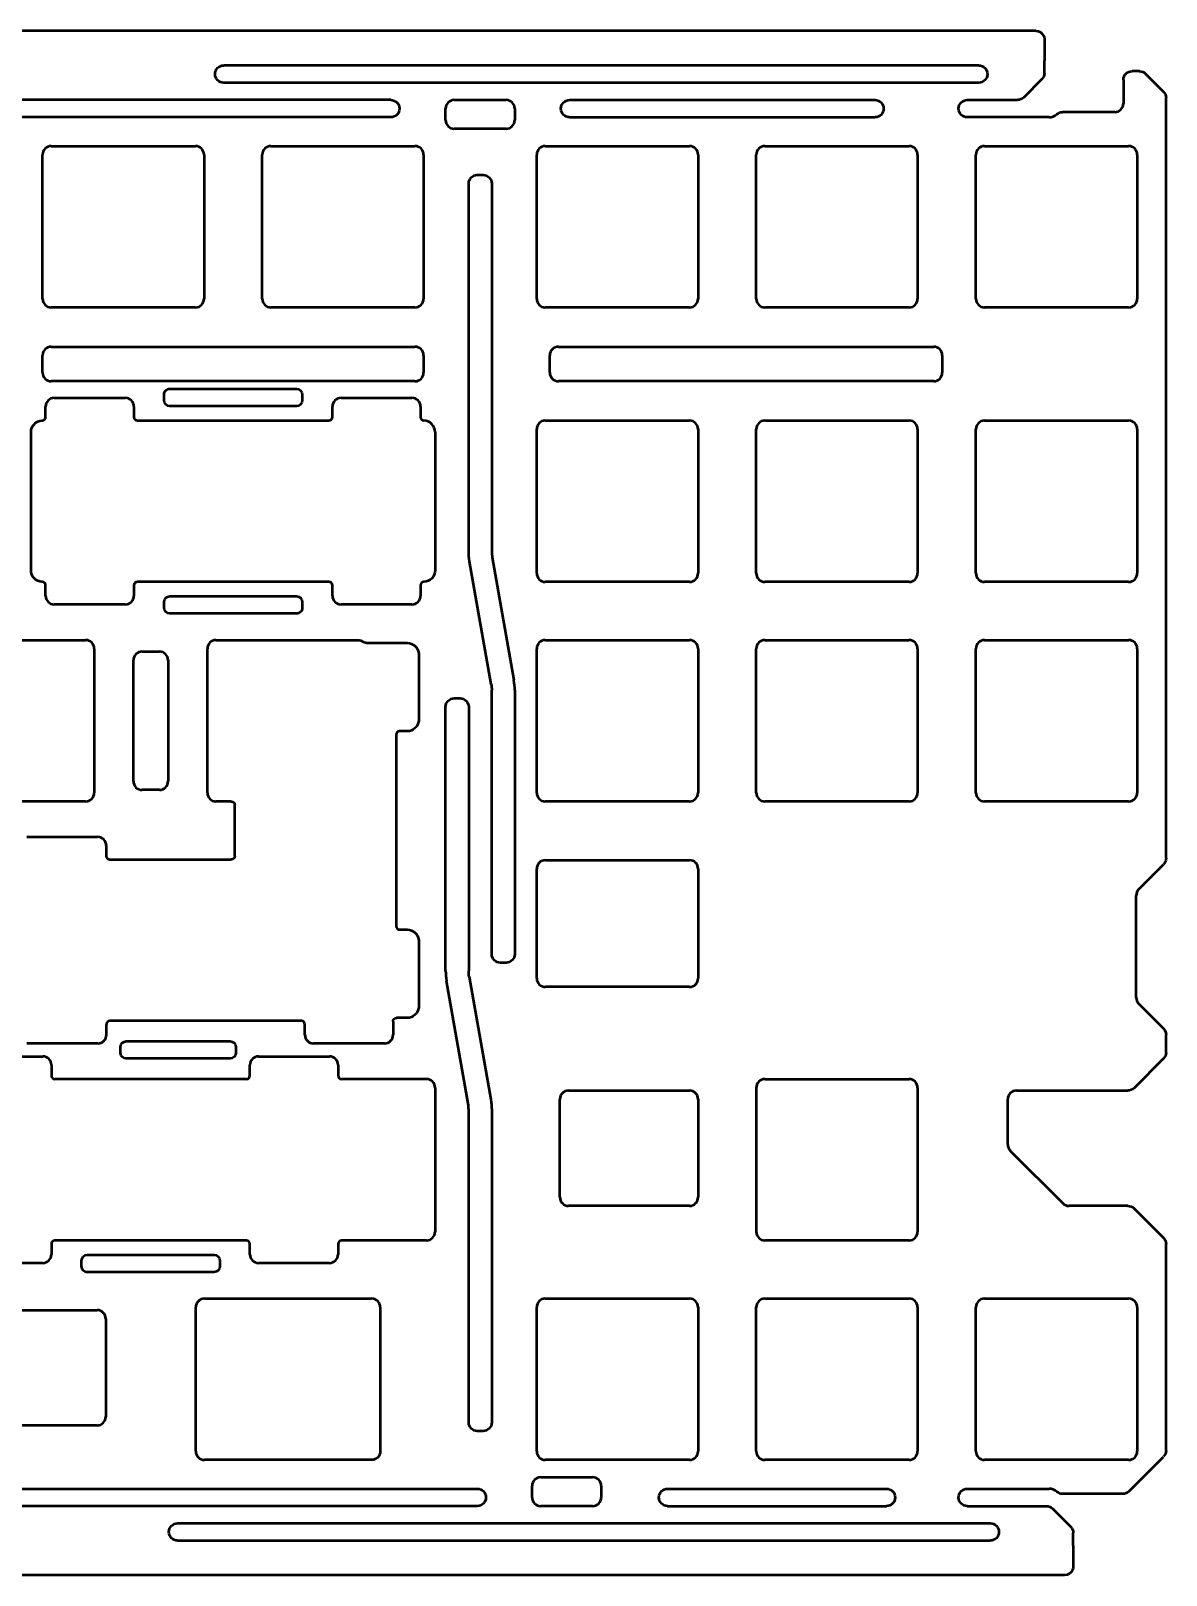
# Model space of a CAD drawing. Header units: millimetres. Extents: x 46 to 394, y 126 to 260.
# Drawn here: x 295.1 to 393.6, y 126.2 to 260.2 of the extents above; entities that cross this region are included whole.
import ezdxf

# ---------------------------------------------------------------- set-up
doc = ezdxf.new("R2010")
doc.units = ezdxf.units.MM
doc.header["$LTSCALE"] = 0.75
doc.layers.add('Visible', color=7, linetype='Continuous', lineweight=50)

msp = doc.modelspace()

# ---------------------------------------------------------------- linework, layer by layer
at = {"layer": 'Visible'}
for p, q in [((382.3, 260.2, 0.75), (57.29, 260.2, 0.75)), ((383.05, 256.53, 0.75), (383.05, 257.63, 0.75)), ((377.35, 257.2, 0.75), (311.85, 257.2, 0.75)), ((382.83, 256, 0.75), (381.25, 254.42, 0.75)), ((391.29, 256.7, 0.75), (390.65, 256.7, 0.75)), ((391.82, 256.48, 0.75), (393.38, 254.92, 0.75)), ((377.35, 255.7, 0.75), (311.85, 255.7, 0.75)), ((389.9, 255.95, 0.75), (389.9, 253.9, 0.75)), ((326.35, 254.2, 0.75), (272.2, 254.2, 0.75)), ((331.1, 252.45, 0.75), (331.1, 253.45, 0.75)), ((331.85, 254.2, 0.75), (336.35, 254.2, 0.75)), ((337.1, 253.45, 0.75), (337.1, 252.45, 0.75)), ((341.85, 254.2, 0.75), (368.35, 254.2, 0.75)), ((376.35, 254.2, 0.75), (380.72, 254.2, 0.75)), ((393.6, 188.39, 0.75), (393.6, 254.39, 0.75)), ((326.35, 252.7, 0.75), (272.2, 252.7, 0.75)), ((341.85, 252.7, 0.75), (368.35, 252.7, 0.75)), ((383.45, 252.7, 0.75), (376.35, 252.7, 0.75)), ((389.15, 253.15, 0.75), (384.62, 253.15, 0.75)), ((336.35, 251.7, 0.75), (331.85, 251.7, 0.75)), ((296.14, 236.95, 0.75), (296.14, 249.45, 0.75)), ((296.89, 250.2, 0.75), (309.39, 250.2, 0.75)), ((310.14, 249.45, 0.75), (310.14, 236.95, 0.75)), ((315.19, 236.95, 0.75), (315.19, 249.45, 0.75)), ((315.94, 250.2, 0.75), (328.44, 250.2, 0.75)), ((329.19, 249.45, 0.75), (329.19, 236.95, 0.75)), ((339, 236.95, 0.75), (339, 249.45, 0.75)), ((339.75, 250.2, 0.75), (352.25, 250.2, 0.75)), ((353, 249.45, 0.75), (353, 236.95, 0.75)), ((358.05, 236.95, 0.75), (358.05, 249.45, 0.75)), ((358.8, 250.2, 0.75), (371.3, 250.2, 0.75)), ((372.05, 249.45, 0.75), (372.05, 236.95, 0.75)), ((377.1, 236.95, 0.75), (377.1, 249.45, 0.75)), ((377.85, 250.2, 0.75), (390.35, 250.2, 0.75)), ((391.1, 249.45, 0.75), (391.1, 236.95, 0.75)), ((333.1, 215.03, 0.75), (333.1, 246.95, 0.75)), ((333.85, 247.7, 0.75), (334.35, 247.7, 0.75)), ((335.1, 246.95, 0.75), (335.1, 215.03, 0.75)), ((309.39, 236.2, 0.75), (296.89, 236.2, 0.75)), ((328.44, 236.2, 0.75), (315.94, 236.2, 0.75)), ((352.25, 236.2, 0.75), (339.75, 236.2, 0.75)), ((371.3, 236.2, 0.75), (358.8, 236.2, 0.75)), ((390.35, 236.2, 0.75), (377.85, 236.2, 0.75)), ((296.14, 230.54, 0.75), (296.14, 232.04, 0.75)), ((296.89, 232.79, 0.75), (328.44, 232.79, 0.75)), ((329.19, 232.04, 0.75), (329.19, 230.54, 0.75)), ((340.14, 230.54, 0.75), (340.14, 232.04, 0.75)), ((340.89, 232.79, 0.75), (373.44, 232.79, 0.75)), ((374.19, 232.04, 0.75), (374.19, 230.54, 0.75)), ((328.44, 229.79, 0.75), (296.89, 229.79, 0.75)), ((373.44, 229.79, 0.75), (340.89, 229.79, 0.75)), ((297.15, 228.35, 0.75), (303.31, 228.35, 0.75)), ((306.67, 228.13, 0.75), (306.67, 228.63, 0.75)), ((307.17, 229.13, 0.75), (318.17, 229.13, 0.75)), ((318.67, 228.63, 0.75), (318.67, 228.13, 0.75)), ((322.03, 228.35, 0.75), (328.18, 228.35, 0.75)), ((296.4, 226.68, 0.75), (296.4, 227.6, 0.75)), ((304.06, 227.6, 0.75), (304.06, 226.68, 0.75)), ((318.17, 227.63, 0.75), (307.17, 227.63, 0.75)), ((321.28, 226.68, 0.75), (321.28, 227.6, 0.75)), ((328.93, 227.6, 0.75), (328.93, 226.68, 0.75)), ((295.14, 213.38, 0.75), (295.14, 225.38, 0.75)), ((304.36, 226.38, 0.75), (320.98, 226.38, 0.75)), ((330.19, 225.38, 0.75), (330.19, 213.38, 0.75)), ((339, 213.13, 0.75), (339, 225.63, 0.75)), ((339.75, 226.38, 0.75), (352.25, 226.38, 0.75)), ((353, 225.63, 0.75), (353, 213.13, 0.75)), ((358.05, 213.13, 0.75), (358.05, 225.63, 0.75)), ((358.8, 226.38, 0.75), (371.3, 226.38, 0.75)), ((372.05, 225.63, 0.75), (372.05, 213.13, 0.75)), ((377.1, 213.13, 0.75), (377.1, 225.63, 0.75)), ((377.85, 226.38, 0.75), (390.35, 226.38, 0.75)), ((391.1, 225.63, 0.75), (391.1, 213.13, 0.75)), ((335.15, 214.51, 0.75), (337.03, 203.85, 0.75)), ((335.06, 203.51, 0.75), (333.18, 214.16, 0.75)), ((296.4, 211.17, 0.75), (296.4, 212.09, 0.75)), ((304.06, 212.08, 0.75), (304.06, 211.17, 0.75)), ((320.98, 212.38, 0.75), (304.36, 212.38, 0.75)), ((321.28, 211.17, 0.75), (321.28, 212.08, 0.75)), ((328.93, 212.09, 0.75), (328.93, 211.17, 0.75)), ((352.25, 212.38, 0.75), (339.75, 212.38, 0.75)), ((371.3, 212.38, 0.75), (358.8, 212.38, 0.75)), ((390.35, 212.38, 0.75), (377.85, 212.38, 0.75)), ((303.31, 210.42, 0.75), (297.15, 210.42, 0.75)), ((306.67, 210.14, 0.75), (306.67, 210.63, 0.75)), ((307.17, 211.13, 0.75), (318.17, 211.13, 0.75)), ((318.67, 210.63, 0.75), (318.67, 210.13, 0.75)), ((328.18, 210.42, 0.75), (322.03, 210.42, 0.75)), ((318.17, 209.63, 0.75), (307.17, 209.64, 0.75)), ((287.37, 207.33, 0.75), (299.87, 207.33, 0.75)), ((300.62, 206.58, 0.75), (300.62, 194.08, 0.75)), ((310.43, 194.08, 0.75), (310.43, 206.58, 0.75)), ((311.18, 207.33, 0.75), (323.43, 207.33, 0.75)), ((324.21, 207.08, 0.75), (327.77, 207.08, 0.75)), ((339, 194.08, 0.75), (339, 206.58, 0.75)), ((339.75, 207.33, 0.75), (352.25, 207.33, 0.75)), ((353, 206.58, 0.75), (353, 194.08, 0.75)), ((358.05, 194.08, 0.75), (358.05, 206.58, 0.75)), ((358.8, 207.33, 0.75), (371.3, 207.33, 0.75)), ((372.05, 206.58, 0.75), (372.05, 194.08, 0.75)), ((377.1, 194.08, 0.75), (377.1, 206.58, 0.75)), ((377.85, 207.33, 0.75), (390.35, 207.33, 0.75)), ((391.1, 206.58, 0.75), (391.1, 194.08, 0.75)), ((304.02, 195.08, 0.75), (304.02, 205.58, 0.75)), ((304.77, 206.33, 0.75), (306.27, 206.33, 0.75)), ((307.02, 205.58, 0.75), (307.02, 195.08, 0.75)), ((328.77, 206.17, 0.75), (328.77, 200.32, 0.75)), ((335.1, 180.08, 0.75), (335.1, 202.98, 0.75)), ((337.1, 202.98, 0.75), (337.1, 180.08, 0.75)), ((331.1, 178.63, 0.75), (331.1, 201.53, 0.75)), ((331.85, 202.28, 0.75), (332.35, 202.28, 0.75)), ((333.1, 201.53, 0.75), (333.1, 178.63, 0.75)), ((326.81, 199.12, 0.75), (326.81, 182.5, 0.75)), ((327.77, 199.42, 0.75), (327.11, 199.42, 0.75)), ((306.27, 194.33, 0.75), (304.77, 194.33, 0.75)), ((299.87, 193.33, 0.75), (287.37, 193.33, 0.75)), ((312.51, 193.33, 0.75), (311.18, 193.33, 0.75)), ((312.81, 188.58, 0.75), (312.81, 193.03, 0.75)), ((352.25, 193.33, 0.75), (339.75, 193.33, 0.75)), ((371.3, 193.33, 0.75), (358.8, 193.33, 0.75)), ((390.35, 193.33, 0.75), (377.85, 193.33, 0.75)), ((294.76, 190.25, 0.75), (300.91, 190.25, 0.75)), ((301.66, 189.5, 0.75), (301.66, 188.58, 0.75)), ((301.96, 188.28, 0.75), (312.51, 188.28, 0.75)), ((339.76, 188.23, 0.75), (352.26, 188.23, 0.75)), ((391.23, 185.7, 0.75), (393.38, 187.86, 0.75)), ((339.01, 177.98, 0.75), (339.01, 187.48, 0.75)), ((353.01, 187.48, 0.75), (353.01, 177.98, 0.75)), ((391.01, 176.3, 0.75), (391.01, 185.17, 0.75)), ((327.11, 182.2, 0.75), (327.77, 182.2, 0.75)), ((328.77, 181.3, 0.75), (328.77, 175.45, 0.75)), ((336.35, 179.33, 0.75), (335.85, 179.33, 0.75)), ((333.06, 167.11, 0.75), (331.18, 177.77, 0.75)), ((333.15, 178.11, 0.75), (335.03, 167.46, 0.75)), ((352.26, 177.23, 0.75), (339.76, 177.23, 0.75)), ((391.23, 175.76, 0.75), (393.38, 173.61, 0.75)), ((318.59, 174.28, 0.75), (301.97, 174.28, 0.75)), ((326.54, 174.24, 0.75), (326.54, 173.07, 0.75)), ((327.77, 174.54, 0.75), (326.84, 174.54, 0.75)), ((301.67, 173.07, 0.75), (301.67, 173.98, 0.75)), ((318.89, 173.07, 0.75), (318.89, 173.98, 0.75)), ((393.6, 171.55, 0.75), (393.6, 173.08, 0.75)), ((300.92, 172.32, 0.75), (294.76, 172.32, 0.75)), ((302.9, 171.51, 0.75), (302.9, 172.01, 0.75)), ((303.4, 172.51, 0.75), (312.4, 172.51, 0.75)), ((312.9, 172.01, 0.75), (312.9, 171.51, 0.75)), ((325.79, 172.32, 0.75), (319.64, 172.32, 0.75)), ((289.99, 171.2, 0.75), (296.15, 171.2, 0.75)), ((296.9, 170.45, 0.75), (296.9, 169.53, 0.75)), ((312.4, 171.01, 0.75), (303.4, 171.01, 0.75)), ((314.12, 169.53, 0.75), (314.12, 170.45, 0.75)), ((314.87, 171.2, 0.75), (321.02, 171.2, 0.75)), ((321.77, 170.45, 0.75), (321.77, 169.53, 0.75)), ((393.38, 171.01, 0.75), (390.82, 168.45, 0.75)), ((313.82, 169.23, 0.75), (297.2, 169.23, 0.75)), ((329.44, 169.23, 0.75), (322.07, 169.23, 0.75)), ((358.8, 169.23, 0.75), (371.3, 169.23, 0.75)), ((330.19, 168.48, 0.75), (330.19, 155.98, 0.75)), ((341.76, 168.23, 0.75), (352.26, 168.23, 0.75)), ((358.05, 168.48, 0.75), (358.05, 155.98, 0.75)), ((372.05, 168.48, 0.75), (372.05, 155.98, 0.75)), ((380.62, 168.23, 0.75), (390.29, 168.23, 0.75)), ((333.1, 139.43, 0.75), (333.1, 166.59, 0.75)), ((335.1, 166.59, 0.75), (335.1, 139.43, 0.75)), ((341.01, 158.98, 0.75), (341.01, 167.48, 0.75)), ((353.01, 167.48, 0.75), (353.01, 158.98, 0.75)), ((379.87, 163.55, 0.75), (379.87, 167.48, 0.75)), ((380.09, 163.01, 0.75), (384.65, 158.45, 0.75)), ((352.26, 158.23, 0.75), (341.76, 158.23, 0.75)), ((390.29, 158.23, 0.75), (385.18, 158.23, 0.75)), ((390.82, 158.01, 0.75), (393.38, 155.45, 0.75)), ((296.9, 154.93, 0.75), (296.9, 154.02, 0.75)), ((313.82, 155.23, 0.75), (297.2, 155.23, 0.75)), ((314.12, 154.02, 0.75), (314.12, 154.93, 0.75)), ((321.77, 154.93, 0.75), (321.77, 154.02, 0.75)), ((329.44, 155.23, 0.75), (322.07, 155.23, 0.75)), ((371.3, 155.23, 0.75), (358.8, 155.23, 0.75)), ((393.6, 137, 0.75), (393.6, 154.92, 0.75)), ((296.15, 153.27, 0.75), (289.99, 153.27, 0.75)), ((299.52, 152.98, 0.75), (299.52, 153.48, 0.75)), ((300.02, 153.98, 0.75), (311.02, 153.98, 0.75)), ((311.52, 153.48, 0.75), (311.52, 152.98, 0.75)), ((321.02, 153.27, 0.75), (314.87, 153.27, 0.75)), ((311.02, 152.48, 0.75), (300.02, 152.48, 0.75)), ((310.18, 150.18, 0.75), (324.68, 150.18, 0.75)), ((339.75, 150.18, 0.75), (352.25, 150.18, 0.75)), ((358.8, 150.18, 0.75), (371.3, 150.18, 0.75)), ((377.85, 150.18, 0.75), (390.35, 150.18, 0.75)), ((286.37, 149.18, 0.75), (300.87, 149.18, 0.75)), ((309.43, 136.93, 0.75), (309.43, 149.43, 0.75)), ((325.43, 149.43, 0.75), (325.43, 136.93, 0.75)), ((339, 136.93, 0.75), (339, 149.43, 0.75)), ((353, 149.43, 0.75), (353, 136.93, 0.75)), ((358.05, 136.93, 0.75), (358.05, 149.43, 0.75)), ((372.05, 149.43, 0.75), (372.05, 136.93, 0.75)), ((377.1, 136.93, 0.75), (377.1, 149.43, 0.75)), ((391.1, 149.43, 0.75), (391.1, 136.93, 0.75)), ((301.62, 148.43, 0.75), (301.62, 139.93, 0.75)), ((300.87, 139.18, 0.75), (286.37, 139.18, 0.75)), ((334.35, 138.68, 0.75), (333.85, 138.68, 0.75)), ((324.68, 136.18, 0.75), (310.18, 136.18, 0.75)), ((352.25, 136.18, 0.75), (339.75, 136.18, 0.75)), ((371.3, 136.18, 0.75), (358.8, 136.18, 0.75)), ((390.35, 136.18, 0.75), (377.85, 136.18, 0.75)), ((390.37, 133.45, 0.75), (393.38, 136.46, 0.75)), ((339.35, 134.68, 0.75), (343.85, 134.68, 0.75)), ((272.2, 133.68, 0.75), (333.85, 133.68, 0.75)), ((338.6, 132.93, 0.75), (338.6, 133.93, 0.75)), ((344.6, 133.93, 0.75), (344.6, 132.93, 0.75)), ((350.35, 133.68, 0.75), (369.35, 133.68, 0.75)), ((376.35, 133.68, 0.75), (383.45, 133.68, 0.75)), ((389.84, 133.23, 0.75), (384.62, 133.23, 0.75)), ((333.85, 132.18, 0.75), (272.2, 132.18, 0.75)), ((343.85, 132.18, 0.75), (339.35, 132.18, 0.75)), ((350.35, 132.18, 0.75), (369.35, 132.18, 0.75)), ((376.35, 132.18, 0.75), (383.22, 132.18, 0.75)), ((383.75, 131.96, 0.75), (385.33, 130.38, 0.75)), ((307.85, 130.68, 0.75), (378.35, 130.68, 0.75)), ((307.85, 129.18, 0.75), (378.35, 129.18, 0.75)), ((385.55, 128.76, 0.75), (385.55, 129.85, 0.75)), ((384.8, 126.18, 0.75), (54.79, 126.18, 0.75))]:
    msp.add_line(p, q, dxfattribs=at)
at = {"layer": 'Visible', "extrusion": (0, 1.1e-14, -1)}
for centre, radius, start, end in [((-382.3, 259.45, -0.75), 0.75, 90, 154.6412), ((-311.85, 256.45, -0.75), 0.75, 270, 90), ((-377.35, 256.45, -0.75), 0.75, 90, 270), ((-382.3, 256.53, -0.75), 0.75, 180, 225), ((-390.65, 255.95, -0.75), 0.75, 0, 90), ((-391.29, 255.95, -0.75), 0.75, 90, 135), ((-392.85, 254.39, -0.75), 0.75, 135, 180), ((-326.35, 253.45, -0.75), 0.75, 90, 270), ((-341.85, 253.45, -0.75), 0.75, 270, 90), ((-368.35, 253.45, -0.75), 0.75, 90, 270), ((-376.35, 253.45, -0.75), 0.75, 270, 90), ((-380.72, 254.95, -0.75), 0.75, 225, 270), ((-384.62, 252.4, -0.75), 0.75, 47.9754, 90), ((-333.85, 246.95, -0.75), 0.75, 0, 90), ((-334.35, 246.95, -0.75), 0.75, 90, 180), ((-307.17, 228.63, -0.75), 0.5, 0, 90.0005), ((-307.17, 228.13, -0.75), 0.5, 270, 0), ((-318.17, 228.63, -0.75), 0.5, 90.0005, 180), ((-318.17, 228.13, -0.75), 0.5, 180, 270), ((-296.14, 225.38, -0.75), 1, 0, 88.1806), ((-338.1, 215.03, -0.75), 5, 350, 0), ((-296.14, 213.38, -0.75), 1, 271.8194, 0), ((-329.19, 213.38, -0.75), 1, 180, 268.1806), ((-307.17, 210.63, -0.75), 0.5, 0, 90), ((-318.17, 210.63, -0.75), 0.5, 90, 180), ((-307.17, 210.14, -0.75), 0.5, 270.0108, 0), ((-318.17, 210.13, -0.75), 0.5, 180, 270.0108), ((-323.43, 206.33, -0.75), 1, 90, 126.8404), ((-324.21, 207.38, -0.75), 0.3, 270, 306.8404), ((-327.77, 206.08, -0.75), 1, 90, 174.4442), ((-332.1, 202.98, -0.75), 3, 170, 180), ((-331.85, 201.53, -0.75), 0.75, 0, 90), ((-332.35, 201.53, -0.75), 0.75, 90, 180), ((-327.77, 200.42, -0.75), 1, 185.5558, 270), ((-312.51, 193.03, -0.75), 0.3, 90, 180), ((-312.51, 188.58, -0.75), 0.3, 180, 270), ((-392.85, 188.39, -0.75), 0.75, 180, 225), ((-327.77, 181.2, -0.75), 1, 90, 174.4442), ((-335.85, 180.08, -0.75), 0.75, 270, 0), ((-336.35, 180.08, -0.75), 0.75, 180, 270), ((-336.1, 178.63, -0.75), 3, 350, 0), ((-326.84, 174.24, -0.75), 0.3, 0, 90), ((-327.77, 175.54, -0.75), 1, 185.5558, 270), ((-392.85, 173.08, -0.75), 0.75, 135, 180), ((-303.4, 172.01, -0.75), 0.5, 0, 90), ((-312.4, 172.01, -0.75), 0.5, 90, 180), ((-392.85, 171.55, -0.75), 0.75, 180, 225), ((-303.4, 171.51, -0.75), 0.5, 270, 0), ((-312.4, 171.51, -0.75), 0.5, 180, 270), ((-390.29, 168.98, -0.75), 0.75, 225, 270), ((-330.1, 166.59, -0.75), 5, 170, 180), ((-390.29, 157.48, -0.75), 0.75, 90, 135), ((-392.85, 154.92, -0.75), 0.75, 135, 180), ((-300.02, 153.48, -0.75), 0.5, 360, 90), ((-300.02, 152.98, -0.75), 0.5, 269.9762, 360), ((-311.02, 153.48, -0.75), 0.5, 90, 180), ((-311.02, 152.98, -0.75), 0.5, 180, 269.9762), ((-333.85, 139.43, -0.75), 0.75, 270, 0), ((-334.35, 139.43, -0.75), 0.75, 180, 270), ((-324.68, 136.93, -0.75), 0.75, 180, 270), ((-392.85, 137, -0.75), 0.75, 180, 225), ((-333.85, 132.93, -0.75), 0.75, 90, 270), ((-350.35, 132.93, -0.75), 0.75, 270, 90), ((-369.35, 132.93, -0.75), 0.75, 90, 270), ((-376.35, 132.93, -0.75), 0.75, 270, 90), ((-384.62, 133.98, -0.75), 0.75, 270, 312.0246), ((-389.84, 133.98, -0.75), 0.75, 225, 270), ((-383.22, 131.43, -0.75), 0.75, 90, 135), ((-307.85, 129.93, -0.75), 0.75, 270, 90), ((-378.35, 129.93, -0.75), 0.75, 90, 270), ((-384.8, 129.85, -0.75), 0.75, 135, 180), ((-384.8, 126.93, -0.75), 0.75, 205.3588, 270)]:
    msp.add_arc(centre, radius, start, end, dxfattribs=at)
at = {"layer": 'Visible', "extrusion": (-1, 0, 0)}
for centre, start, end in [((-258.7, 1.8, -383.05), 240, 315.573), ((-127.68, 1.8, -385.55), 224.427, 300)]:
    msp.add_arc(centre, 1.5, start, end, dxfattribs=at)
at = {"layer": 'Visible'}
for centre, radius, start, end in [((331.85, 253.45, 0.75), 0.75, 90, 180), ((336.35, 253.45, 0.75), 0.75, 0, 90), ((389.15, 253.9, 0.75), 0.75, 270, 0), ((331.85, 252.45, 0.75), 0.75, 180, 270), ((336.35, 252.45, 0.75), 0.75, 270, 0), ((383.45, 253.7, 0.75), 1, 270, 312.0246), ((296.89, 249.45, 0.75), 0.75, 90, 180), ((309.39, 249.45, 0.75), 0.75, 0, 90), ((315.94, 249.45, 0.75), 0.75, 90, 180), ((328.44, 249.45, 0.75), 0.75, 0, 90), ((339.75, 249.45, 0.75), 0.75, 90, 180), ((352.25, 249.45, 0.75), 0.75, 0, 90), ((358.8, 249.45, 0.75), 0.75, 90, 180), ((371.3, 249.45, 0.75), 0.75, 0, 90), ((377.85, 249.45, 0.75), 0.75, 90, 180), ((390.35, 249.45, 0.75), 0.75, 0, 90), ((296.89, 236.95, 0.75), 0.75, 180, 270), ((309.39, 236.95, 0.75), 0.75, 270, 0), ((315.94, 236.95, 0.75), 0.75, 180, 270), ((328.44, 236.95, 0.75), 0.75, 270, 0), ((339.75, 236.95, 0.75), 0.75, 180, 270), ((352.25, 236.95, 0.75), 0.75, 270, 0), ((358.8, 236.95, 0.75), 0.75, 180, 270), ((371.3, 236.95, 0.75), 0.75, 270, 0), ((377.85, 236.95, 0.75), 0.75, 180, 270), ((390.35, 236.95, 0.75), 0.75, 270, 0), ((296.89, 232.04, 0.75), 0.75, 90, 180), ((328.44, 232.04, 0.75), 0.75, 0, 90), ((340.89, 232.04, 0.75), 0.75, 90, 180), ((373.44, 232.04, 0.75), 0.75, 0, 90), ((296.89, 230.54, 0.75), 0.75, 180, 270), ((328.44, 230.54, 0.75), 0.75, 270, 0), ((340.89, 230.54, 0.75), 0.75, 180, 270), ((373.44, 230.54, 0.75), 0.75, 270, 0), ((297.15, 227.6, 0.75), 0.75, 90, 180), ((303.31, 227.6, 0.75), 0.75, 0, 90), ((322.03, 227.6, 0.75), 0.75, 90, 180), ((328.18, 227.6, 0.75), 0.75, 0, 90), ((296.1, 226.68, 0.75), 0.3, 271.8194, 0), ((304.36, 226.68, 0.75), 0.3, 180, 270), ((320.98, 226.68, 0.75), 0.3, 270, 0), ((329.23, 226.68, 0.75), 0.3, 180, 268.1806), ((329.19, 225.38, 0.75), 1, 0, 88.1806), ((339.75, 225.63, 0.75), 0.75, 90, 180), ((352.25, 225.63, 0.75), 0.75, 0, 90), ((358.8, 225.63, 0.75), 0.75, 90, 180), ((371.3, 225.63, 0.75), 0.75, 0, 90), ((377.85, 225.63, 0.75), 0.75, 90, 180), ((390.35, 225.63, 0.75), 0.75, 0, 90), ((338.1, 215.03, 0.75), 3, 180, 190), ((339.75, 213.13, 0.75), 0.75, 180, 270), ((352.25, 213.13, 0.75), 0.75, 270, 0), ((358.8, 213.13, 0.75), 0.75, 180, 270), ((371.3, 213.13, 0.75), 0.75, 270, 0), ((377.85, 213.13, 0.75), 0.75, 180, 270), ((390.35, 213.13, 0.75), 0.75, 270, 0), ((296.1, 212.09, 0.75), 0.3, 0, 88.1806), ((304.36, 212.08, 0.75), 0.3, 90, 180), ((320.98, 212.08, 0.75), 0.3, 0, 90), ((329.23, 212.09, 0.75), 0.3, 91.8194, 180), ((297.15, 211.17, 0.75), 0.75, 180, 270), ((303.31, 211.17, 0.75), 0.75, 270, 0), ((322.03, 211.17, 0.75), 0.75, 180, 270), ((328.18, 211.17, 0.75), 0.75, 270, 0), ((299.87, 206.58, 0.75), 0.75, 0, 90), ((311.18, 206.58, 0.75), 0.75, 90, 180), ((339.75, 206.58, 0.75), 0.75, 90, 180), ((352.25, 206.58, 0.75), 0.75, 0, 90), ((358.8, 206.58, 0.75), 0.75, 90, 180), ((371.3, 206.58, 0.75), 0.75, 0, 90), ((377.85, 206.58, 0.75), 0.75, 90, 180), ((390.35, 206.58, 0.75), 0.75, 0, 90), ((304.77, 205.58, 0.75), 0.75, 90, 180), ((306.27, 205.58, 0.75), 0.75, 0, 90), ((332.1, 202.98, 0.75), 5, 0, 10), ((327.11, 199.12, 0.75), 0.3, 90, 180), ((304.77, 195.08, 0.75), 0.75, 180, 270), ((306.27, 195.08, 0.75), 0.75, 270, 0), ((299.87, 194.08, 0.75), 0.75, 270, 0), ((311.18, 194.08, 0.75), 0.75, 180, 270), ((339.75, 194.08, 0.75), 0.75, 180, 270), ((352.25, 194.08, 0.75), 0.75, 270, 0), ((358.8, 194.08, 0.75), 0.75, 180, 270), ((371.3, 194.08, 0.75), 0.75, 270, 0), ((377.85, 194.08, 0.75), 0.75, 180, 270), ((390.35, 194.08, 0.75), 0.75, 270, 0), ((300.91, 189.5, 0.75), 0.75, 0, 90), ((301.96, 188.58, 0.75), 0.3, 180, 270), ((339.76, 187.48, 0.75), 0.75, 90, 180), ((352.26, 187.48, 0.75), 0.75, 0, 90), ((391.76, 185.17, 0.75), 0.75, 135, 180), ((327.11, 182.5, 0.75), 0.3, 180, 270), ((336.1, 178.63, 0.75), 5, 180, 190), ((339.76, 177.98, 0.75), 0.75, 180, 270), ((352.26, 177.98, 0.75), 0.75, 270, 0), ((391.76, 176.3, 0.75), 0.75, 180, 225), ((301.97, 173.98, 0.75), 0.3, 90, 180), ((318.59, 173.98, 0.75), 0.3, 0, 90), ((300.92, 173.07, 0.75), 0.75, 270, 0), ((319.64, 173.07, 0.75), 0.75, 180, 270), ((325.79, 173.07, 0.75), 0.75, 270, 0), ((296.15, 170.45, 0.75), 0.75, 0, 90), ((314.87, 170.45, 0.75), 0.75, 90, 180), ((321.02, 170.45, 0.75), 0.75, 0, 90), ((297.2, 169.53, 0.75), 0.3, 180, 270), ((313.82, 169.53, 0.75), 0.3, 270, 0), ((322.07, 169.53, 0.75), 0.3, 180, 270), ((329.44, 168.48, 0.75), 0.75, 0, 90), ((358.8, 168.48, 0.75), 0.75, 90, 180), ((371.3, 168.48, 0.75), 0.75, 0, 90), ((341.76, 167.48, 0.75), 0.75, 90, 180), ((352.26, 167.48, 0.75), 0.75, 0, 90), ((380.62, 167.48, 0.75), 0.75, 90, 180), ((330.1, 166.59, 0.75), 3, 0, 10), ((380.62, 163.55, 0.75), 0.75, 180, 225), ((341.76, 158.98, 0.75), 0.75, 180, 270), ((352.26, 158.98, 0.75), 0.75, 270, 0), ((385.18, 158.98, 0.75), 0.75, 225, 270), ((329.44, 155.98, 0.75), 0.75, 270, 0), ((358.8, 155.98, 0.75), 0.75, 180, 270), ((371.3, 155.98, 0.75), 0.75, 270, 0), ((297.2, 154.93, 0.75), 0.3, 90, 180), ((313.82, 154.93, 0.75), 0.3, 0, 90), ((322.07, 154.93, 0.75), 0.3, 90, 180), ((296.15, 154.02, 0.75), 0.75, 270, 0), ((314.87, 154.02, 0.75), 0.75, 180, 270), ((321.02, 154.02, 0.75), 0.75, 270, 0), ((310.18, 149.43, 0.75), 0.75, 90, 180), ((324.68, 149.43, 0.75), 0.75, 0, 90), ((339.75, 149.43, 0.75), 0.75, 90, 180), ((352.25, 149.43, 0.75), 0.75, 0, 90), ((358.8, 149.43, 0.75), 0.75, 90, 180), ((371.3, 149.43, 0.75), 0.75, 0, 90), ((377.85, 149.43, 0.75), 0.75, 90, 180), ((390.35, 149.43, 0.75), 0.75, 0, 90), ((300.87, 148.43, 0.75), 0.75, 0, 90), ((300.87, 139.93, 0.75), 0.75, 270, 0), ((310.18, 136.93, 0.75), 0.75, 180, 270), ((339.75, 136.93, 0.75), 0.75, 180, 270), ((352.25, 136.93, 0.75), 0.75, 270, 0), ((358.8, 136.93, 0.75), 0.75, 180, 270), ((371.3, 136.93, 0.75), 0.75, 270, 0), ((377.85, 136.93, 0.75), 0.75, 180, 270), ((390.35, 136.93, 0.75), 0.75, 270, 0), ((339.35, 133.93, 0.75), 0.75, 90, 180), ((343.85, 133.93, 0.75), 0.75, 0, 90), ((339.35, 132.93, 0.75), 0.75, 180, 270), ((343.85, 132.93, 0.75), 0.75, 270, 0), ((383.45, 132.68, 0.75), 1, 47.9754, 90)]:
    msp.add_arc(centre, radius, start, end, dxfattribs=at)
for points, knots in [([(382.98, 259.77, 0.75), (382.99, 259.76, 0.74), (382.99, 259.74, 0.72), (383.03, 259.64, 0.63), (383.05, 259.55, 0.56), (383.05, 259.45, 0.5)], [0.1282052, 0.1282052, 0.1282052, 0.1282052, 0.13379873, 0.13379873, 0.16780423, 0.16780423, 0.16780423, 0.16780423]), ([(385.55, 126.93, 0.5), (385.55, 126.84, 0.56), (385.53, 126.74, 0.63), (385.49, 126.64, 0.72), (385.49, 126.63, 0.74), (385.48, 126.61, 0.75)], [0.40083408, 0.40083408, 0.40083408, 0.40083408, 0.43483959, 0.43483959, 0.44043311, 0.44043311, 0.44043311, 0.44043311])]:
    msp.add_open_spline(points, degree=3, knots=knots, dxfattribs=at)

doc.saveas('drawing.dxf')
